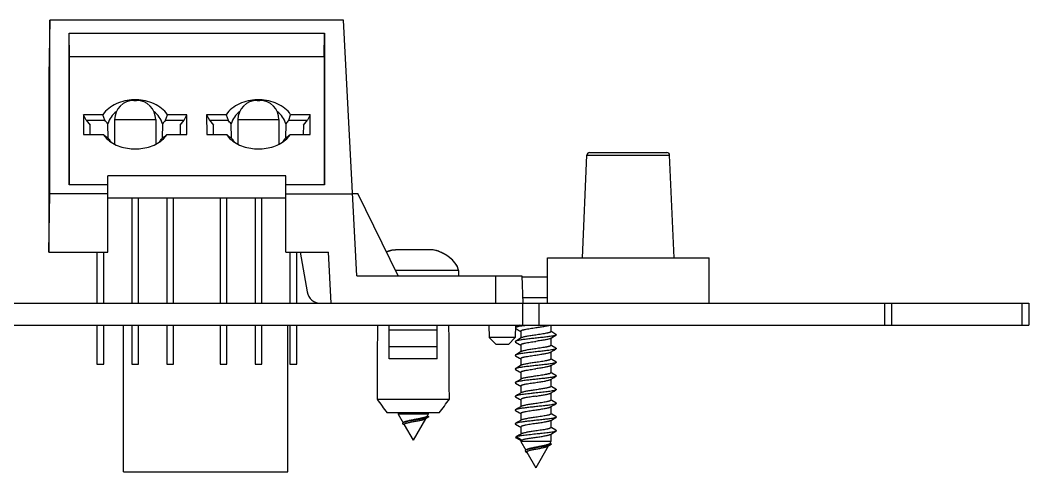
# Model space of a CAD drawing. Extents: x 0 to 420, y -115 to 297.
# Drawn here: x 104.6 to 178.2, y 156.2 to 189.2 of the extents above; entities that cross this region are included whole.
import ezdxf

# ---------------------------------------------------------------- set-up
doc = ezdxf.new("R2010")
doc.units = 0
doc.header["$LTSCALE"] = 23.1
doc.layers.get('0').update_dxf_attribs({"linetype": 'CONTINUOUS'})
doc.layers.add('02___PRT_ALL_AXES', color=7, linetype='CONTINUOUS')

msp = doc.modelspace()

# ---------------------------------------------------------------- linework, layer by layer
at = {"color": 7, "linetype": 'CONTINUOUS'}
for p, q in [((106.738, 189.194), (106.679, 185.143)), ((106.738, 176.522), (106.738, 189.194)), ((128.197, 189.194), (106.738, 189.194)), ((129.174, 170.543), (128.197, 189.194)), ((108.179, 186.537), (108.154, 188.256)), ((108.154, 177.187), (108.154, 188.256)), ((108.154, 188.256), (126.803, 188.256)), ((126.779, 186.537), (126.803, 188.256)), ((126.803, 188.256), (126.803, 177.187)), ((108.179, 186.537), (126.779, 186.537)), ((108.179, 177.187), (108.179, 186.537)), ((126.779, 186.537), (126.779, 177.187)), ((106.679, 185.143), (106.679, 172.267)), ((112.879, 183.343), (113.079, 183.343)), ((121.879, 183.343), (122.079, 183.343)), ((110.628, 182.293), (109.195, 182.293)), ((109.408, 181.888), (109.195, 182.293)), ((109.195, 182.293), (109.207, 180.854)), ((110.77, 181.888), (110.628, 182.293)), ((111.479, 181.943), (114.479, 181.943)), ((111.479, 181.943), (111.479, 180.148)), ((114.479, 181.943), (114.479, 180.148)), ((115.187, 181.888), (115.33, 182.293)), ((116.763, 182.293), (115.33, 182.293)), ((116.55, 181.888), (116.763, 182.293)), ((116.751, 180.854), (116.763, 182.293)), ((119.628, 182.293), (118.195, 182.293)), ((118.195, 182.293), (118.207, 180.854)), ((118.195, 182.293), (118.408, 181.888)), ((119.628, 182.293), (119.77, 181.888)), ((120.479, 181.943), (123.479, 181.943)), ((120.479, 181.943), (120.479, 180.148)), ((123.479, 181.943), (123.479, 180.148)), ((124.187, 181.888), (124.33, 182.293)), ((125.763, 182.293), (124.33, 182.293)), ((125.763, 182.293), (125.55, 181.888)), ((125.751, 180.854), (125.763, 182.293)), ((109.408, 181.888), (110.77, 181.888)), ((109.408, 181.888), (109.698, 181.536)), ((109.704, 180.854), (109.698, 181.536)), ((111.001, 180.591), (110.984, 181.631)), ((114.974, 181.631), (114.957, 180.591)), ((115.187, 181.888), (116.55, 181.888)), ((116.26, 181.536), (116.254, 180.854)), ((116.26, 181.536), (116.55, 181.888)), ((118.408, 181.888), (119.77, 181.888)), ((118.408, 181.888), (118.698, 181.536)), ((118.704, 180.854), (118.698, 181.536)), ((120.001, 180.591), (119.984, 181.631)), ((123.974, 181.631), (123.957, 180.591)), ((124.187, 181.888), (125.55, 181.888)), ((125.26, 181.536), (125.254, 180.854)), ((125.26, 181.536), (125.55, 181.888)), ((109.207, 180.854), (110.65, 180.854)), ((110.65, 180.854), (110.9, 180.549)), ((115.058, 180.549), (115.308, 180.854)), ((115.308, 180.854), (116.751, 180.854)), ((118.207, 180.854), (119.65, 180.854)), ((119.65, 180.854), (119.9, 180.549)), ((124.058, 180.549), (124.308, 180.854)), ((124.308, 180.854), (125.751, 180.854)), ((145.629, 171.843), (145.957, 179.352)), ((145.957, 179.352), (152.001, 179.352)), ((146.157, 179.543), (151.801, 179.543)), ((152.329, 171.843), (152.001, 179.352)), ((123.979, 177.847), (110.979, 177.847)), ((110.979, 172.267), (110.979, 177.847)), ((123.979, 172.267), (123.979, 177.847)), ((110.979, 177.187), (108.154, 177.187)), ((126.803, 177.187), (123.979, 177.187)), ((106.679, 172.267), (106.738, 176.522)), ((110.979, 176.522), (106.738, 176.522)), ((123.979, 176.209), (110.979, 176.209)), ((112.729, 176.209), (112.729, 168.543)), ((113.229, 168.543), (113.229, 176.209)), ((115.279, 176.209), (115.279, 168.543)), ((115.779, 168.543), (115.779, 176.209)), ((119.179, 176.209), (119.179, 168.543)), ((119.679, 168.543), (119.679, 176.209)), ((121.729, 176.209), (121.729, 168.543)), ((122.229, 168.543), (122.229, 176.209)), ((123.979, 176.522), (128.861, 176.522)), ((128.86, 176.543), (129.248, 176.543)), ((132.174, 170.543), (129.248, 176.543)), ((132.075, 172.443), (131.979, 172.443)), ((132.075, 172.442), (132.075, 172.443)), ((132.675, 172.443), (132.128, 172.443)), ((132.675, 172.442), (132.675, 172.443)), ((133.77, 172.443), (132.788, 172.443)), ((134.43, 172.443), (133.883, 172.443)), ((133.883, 172.443), (133.883, 172.442)), ((134.579, 172.443), (134.483, 172.443)), ((134.483, 172.443), (134.483, 172.442)), ((106.679, 172.267), (110.979, 172.267)), ((110.179, 172.267), (110.179, 168.543)), ((110.679, 168.543), (110.679, 172.267)), ((123.979, 172.267), (127.084, 172.267)), ((124.279, 172.267), (124.279, 168.543)), ((124.779, 168.543), (124.779, 172.267)), ((125.033, 172.267), (125.544, 169.369)), ((127.279, 168.543), (127.084, 172.267)), ((143.079, 171.843), (154.879, 171.843)), ((143.079, 168.543), (143.079, 171.843)), ((154.879, 168.543), (154.879, 171.843)), ((136.579, 170.943), (131.979, 170.943)), ((136.579, 170.943), (136.573, 171.018)), ((136.579, 170.943), (136.579, 170.543)), ((129.174, 170.543), (141.209, 170.543)), ((139.279, 170.543), (139.279, 168.543)), ((141.209, 170.543), (141.279, 168.543)), ((141.625, 170.443), (141.213, 170.443)), ((141.625, 170.442), (141.625, 170.443)), ((142.72, 170.443), (141.738, 170.443)), ((143.079, 170.443), (142.833, 170.443)), ((142.833, 170.443), (142.833, 170.442)), ((143.079, 168.943), (141.265, 168.943)), ((56.729, 168.543), (178.229, 168.543)), ((141.279, 166.943), (141.279, 168.543)), ((142.479, 166.943), (142.479, 168.543)), ((167.727, 166.943), (167.727, 168.543)), ((168.227, 166.943), (168.227, 168.543)), ((177.729, 168.543), (177.729, 166.943)), ((178.229, 168.543), (178.229, 166.943)), ((56.729, 166.943), (178.229, 166.943)), ((110.179, 166.943), (110.179, 164.093)), ((110.679, 164.093), (110.679, 166.943)), ((112.129, 156.243), (112.129, 166.943)), ((112.729, 166.943), (112.729, 164.093)), ((113.229, 164.093), (113.229, 166.943)), ((115.279, 166.943), (115.279, 164.093)), ((115.779, 164.093), (115.779, 166.943)), ((119.179, 166.943), (119.179, 164.093)), ((119.679, 164.093), (119.679, 166.943)), ((121.729, 166.943), (121.729, 164.093)), ((122.229, 164.093), (122.229, 166.943)), ((124.129, 156.243), (124.129, 166.943)), ((124.279, 166.943), (124.279, 164.093)), ((124.779, 164.093), (124.779, 166.943)), ((131.529, 164.492), (131.529, 166.943)), ((135.029, 166.569), (131.529, 166.569)), ((135.029, 164.492), (135.029, 166.943)), ((138.807, 166.944), (138.823, 166.043)), ((140.751, 166.944), (140.735, 166.043)), ((140.754, 166.772), (140.746, 166.767)), ((140.746, 166.719), (140.754, 166.714)), ((141.044, 166.943), (140.754, 166.772)), ((140.754, 166.714), (141.049, 166.54)), ((141.049, 166.54), (141.129, 166.492)), ((143.411, 166.445), (143.329, 166.493)), ((143.704, 166.272), (143.411, 166.445)), ((140.735, 166.043), (138.823, 166.043)), ((139.331, 165.543), (138.823, 166.043)), ((140.227, 165.543), (140.735, 166.043)), ((140.754, 165.714), (141.049, 165.54)), ((131.529, 165.392), (135.029, 165.392)), ((140.226, 165.543), (139.331, 165.543)), ((141.049, 165.54), (141.129, 165.492)), ((143.411, 165.445), (143.329, 165.493)), ((143.704, 165.272), (143.411, 165.445)), ((135.029, 164.492), (131.529, 164.492)), ((140.754, 164.714), (141.049, 164.54)), ((141.049, 164.54), (141.129, 164.492)), ((143.411, 164.445), (143.329, 164.493)), ((143.704, 164.272), (143.411, 164.445)), ((110.179, 164.093), (110.679, 164.093)), ((112.729, 164.093), (113.229, 164.093)), ((115.279, 164.093), (115.779, 164.093)), ((119.179, 164.093), (119.679, 164.093)), ((121.729, 164.093), (122.229, 164.093)), ((124.279, 164.093), (124.779, 164.093)), ((140.754, 163.714), (141.049, 163.54)), ((141.049, 163.54), (141.129, 163.492)), ((143.411, 163.445), (143.329, 163.493)), ((143.704, 163.272), (143.411, 163.445)), ((140.754, 162.714), (141.049, 162.54)), ((141.049, 162.54), (141.129, 162.492)), ((143.296, 161.973), (143.56, 162.129)), ((143.411, 162.445), (143.329, 162.493)), ((143.704, 162.272), (143.411, 162.445)), ((143.56, 162.129), (143.704, 162.214)), ((143.704, 162.214), (143.655, 162.193)), ((130.638, 161.543), (135.92, 161.543)), ((140.754, 161.714), (141.049, 161.54)), ((141.049, 161.54), (141.129, 161.492)), ((143.296, 161.973), (143.275, 161.962)), ((143.411, 161.445), (143.329, 161.493)), ((143.704, 161.272), (143.411, 161.445)), ((140.754, 160.714), (141.049, 160.54)), ((135.187, 160.543), (131.371, 160.543)), ((132.149, 160.543), (132.176, 160.527)), ((134.379, 160.448), (132.179, 160.448)), ((132.605, 159.853), (132.544, 159.813)), ((134.164, 160.102), (134.365, 160.219)), ((134.37, 160.294), (134.312, 160.33)), ((141.049, 160.54), (141.129, 160.492)), ((143.411, 160.445), (143.329, 160.493)), ((143.704, 160.272), (143.411, 160.445)), ((132.556, 159.708), (132.632, 159.663)), ((140.754, 159.714), (141.049, 159.54)), ((141.049, 159.54), (141.129, 159.492)), ((143.411, 159.445), (143.329, 159.493)), ((143.704, 159.272), (143.411, 159.445)), ((140.802, 158.793), (140.783, 158.783)), ((140.786, 158.725), (141.126, 158.527)), ((140.802, 158.793), (141.183, 159.024)), ((141.038, 158.936), (140.802, 158.794)), ((141.183, 158.562), (140.802, 158.793)), ((143.329, 158.448), (141.129, 158.448)), ((141.555, 157.853), (141.494, 157.813)), ((141.506, 157.708), (141.582, 157.663)), ((143.114, 158.102), (143.315, 158.219)), ((143.32, 158.294), (143.262, 158.33)), ((112.129, 156.243), (124.129, 156.243))]:
    msp.add_line(p, q, dxfattribs=at)
for points in [[(131.979, 172.443), (131.731, 172.416), (131.449, 172.338), (131.324, 172.285)], [(135.376, 172.225), (135.108, 172.338), (134.827, 172.416), (134.579, 172.443)], [(136.573, 171.018), (136.541, 171.136), (136.489, 171.254), (136.418, 171.371), (136.331, 171.489), (136.227, 171.608), (136.105, 171.729), (135.963, 171.852), (135.798, 171.977), (135.605, 172.101), (135.376, 172.225)], [(141.162, 166.013), (140.895, 165.855), (140.754, 165.772)], [(143.296, 165.973), (143.56, 166.129), (143.704, 166.214)], [(141.162, 165.013), (140.895, 164.855), (140.754, 164.772)], [(143.296, 164.973), (143.56, 165.129), (143.704, 165.214)], [(141.162, 164.013), (140.895, 163.855), (140.754, 163.772)], [(143.296, 163.973), (143.56, 164.129), (143.704, 164.214)], [(141.162, 163.013), (140.895, 162.855), (140.754, 162.772)], [(143.296, 162.973), (143.56, 163.129), (143.704, 163.214)], [(141.162, 162.013), (140.895, 161.855), (140.754, 161.772)], [(141.162, 161.013), (140.895, 160.855), (140.754, 160.772)], [(143.296, 160.973), (143.56, 161.129), (143.704, 161.214)], [(141.162, 160.013), (140.895, 159.855), (140.754, 159.772)], [(143.296, 159.973), (143.56, 160.129), (143.704, 160.214)], [(143.296, 158.973), (143.56, 159.129), (143.704, 159.214)]]:
    msp.add_lwpolyline(points, dxfattribs=at)
for centre, radius, start, end in [((112.979, 179.742), 3.639, 88.38731, 91.61299), ((121.979, 179.742), 3.639, 88.38731, 91.61299), ((112.879, 181.943), 1.4, 90.00016, 180), ((113.079, 181.943), 1.4, 0, 89.99984), ((121.879, 181.943), 1.4, 90.00016, 180), ((122.079, 181.943), 1.4, 0, 89.99984), ((97.581, 170.694), 17.299, 39.21405, 40.32172), ((128.374, 170.697), 17.296, 139.67906, 140.78693), ((106.581, 170.694), 17.299, 39.21405, 40.32172), ((137.374, 170.697), 17.296, 139.67906, 140.78693), ((117.08, 189.066), 10.431, 231.94036, 234.03274), ((116.734, 188.592), 9.844, 234.039, 234.81337), ((112.609, 181.236), 1.694, 203.97069, 213.47372), ((113.348, 181.236), 1.694, 326.52721, 336.0279), ((109.224, 188.592), 9.844, 305.18677, 305.96112), ((108.778, 189.199), 10.597, 305.98378, 308.04334), ((126.18, 189.199), 10.597, 231.95674, 234.01637), ((125.734, 188.592), 9.844, 234.039, 234.81337), ((121.609, 181.236), 1.694, 203.97069, 213.47372), ((122.348, 181.236), 1.694, 326.52721, 336.0279), ((118.224, 188.592), 9.844, 305.18677, 305.96112), ((117.778, 189.199), 10.597, 305.98378, 308.04334), ((146.157, 179.343), 0.2, 90, 177.5), ((151.801, 179.343), 0.2, 2.5, 90), ((132.128, 171.132), 1.31, 90.01825, 92.30795), ((132.785, 166.8), 5.643, 89.967, 91.11262), ((133.773, 166.8), 5.643, 88.88738, 90.033), ((134.43, 171.132), 1.31, 87.69205, 89.98175), ((141.735, 164.8), 5.643, 89.967, 91.11262), ((142.723, 164.8), 5.643, 88.88738, 90.033), ((126.529, 169.543), 1, 190, 270), ((202.97, 213.784), 89.225, 215.83823, 216.63437), ((63.587, 213.784), 89.225, 323.36563, 324.16177)]:
    msp.add_arc(centre, radius, start, end, dxfattribs=at)
for start_param, end_param in [(1.252078, 1.287966), (-1.287966, -1.252078)]:
    msp.add_ellipse((133.279, 117.575), major_axis=(0, 157.547), ratio=0.017455, start_param=start_param, end_param=end_param, dxfattribs=at)
for points, knots in [([(112.876, 183.38), (112.659, 183.374), (112.222, 183.322), (111.594, 183.123), (111.033, 182.792), (110.736, 182.472), (110.628, 182.293)], [0, 0, 0, 0, 0.252543, 0.50632, 0.757687, 1, 1, 1, 1]), ([(115.33, 182.293), (115.222, 182.472), (114.925, 182.792), (114.364, 183.123), (113.736, 183.322), (113.299, 183.374), (113.081, 183.38)], [0, 0, 0, 0, 0.242316, 0.49368, 0.747441, 1, 1, 1, 1]), ([(121.876, 183.38), (121.659, 183.374), (121.222, 183.322), (120.594, 183.123), (120.033, 182.792), (119.736, 182.472), (119.628, 182.293)], [0, 0, 0, 0, 0.252543, 0.50632, 0.757687, 1, 1, 1, 1]), ([(124.33, 182.293), (124.222, 182.472), (123.925, 182.792), (123.364, 183.123), (122.736, 183.322), (122.299, 183.374), (122.081, 183.38)], [0, 0, 0, 0, 0.242316, 0.49368, 0.747441, 1, 1, 1, 1]), ([(111.597, 182.518), (111.455, 182.407), (111.199, 182.141), (111.035, 181.807), (110.984, 181.631)], [0, 0, 0, 0, 0.495288, 1, 1, 1, 1]), ([(114.973, 181.631), (114.922, 181.807), (114.759, 182.141), (114.502, 182.407), (114.361, 182.518)], [0, 0, 0, 0, 0.504737, 1, 1, 1, 1]), ([(120.597, 182.518), (120.455, 182.407), (120.199, 182.141), (120.035, 181.807), (119.984, 181.631)], [0, 0, 0, 0, 0.495288, 1, 1, 1, 1]), ([(123.973, 181.631), (123.922, 181.807), (123.759, 182.141), (123.502, 182.407), (123.361, 182.518)], [0, 0, 0, 0, 0.504737, 1, 1, 1, 1]), ([(110.9, 180.549), (111.166, 180.288), (111.681, 180.006), (112.411, 179.83), (112.979, 179.786), (113.547, 179.83), (114.277, 180.006), (114.791, 180.288), (115.058, 180.549)], [0, 0, 0, 0, 0.248279, 0.374385, 0.500024, 0.625622, 0.751717, 1, 1, 1, 1]), ([(119.9, 180.549), (120.166, 180.288), (120.681, 180.006), (121.411, 179.83), (121.979, 179.786), (122.547, 179.83), (123.277, 180.006), (123.791, 180.288), (124.058, 180.549)], [0, 0, 0, 0, 0.248279, 0.374385, 0.500024, 0.625622, 0.751717, 1, 1, 1, 1]), ([(131.323, 172.289), (131.427, 172.332), (131.588, 172.388), (131.809, 172.433), (131.922, 172.443), (131.979, 172.443)], [0, 0, 0, 0, 0.499776, 0.749953, 1, 1, 1, 1]), ([(136.569, 171.036), (136.559, 171.088), (136.524, 171.19), (136.448, 171.331), (136.355, 171.463), (136.217, 171.626), (136.023, 171.81), (135.768, 172.004), (135.493, 172.171), (135.204, 172.309), (134.949, 172.393), (134.739, 172.434), (134.632, 172.443), (134.579, 172.443)], [0, 0, 0, 0, 0.062467, 0.124965, 0.187473, 0.249985, 0.374949, 0.499938, 0.624939, 0.749947, 0.874915, 0.937478, 1, 1, 1, 1]), ([(141.024, 166.844), (140.992, 166.839), (140.935, 166.828), (140.858, 166.81), (140.799, 166.793), (140.766, 166.779), (140.754, 166.772)], [0, 0, 0, 0, 0.340375, 0.621992, 0.842131, 1, 1, 1, 1]), ([(141.434, 166.904), (141.36, 166.895), (141.223, 166.877), (141.086, 166.855), (141.024, 166.844)], [0, 0, 0, 0, 0.542457, 1, 1, 1, 1]), ([(141.129, 166.512), (141.129, 166.524), (141.144, 166.539), (141.162, 166.551), (141.183, 166.563), (141.215, 166.576), (141.262, 166.591), (141.317, 166.607), (141.381, 166.622), (141.482, 166.644), (141.625, 166.67), (141.885, 166.712), (142.089, 166.742), (142.229, 166.762)], [0, 0, 0, 0, 0.033021, 0.045431, 0.059772, 0.094414, 0.137068, 0.187528, 0.24545, 0.310354, 0.458795, 0.627494, 1, 1, 1, 1]), ([(142.229, 166.762), (142.264, 166.767), (142.404, 166.787), (142.543, 166.808), (142.646, 166.824)], [0, 0, 0, 0, 0.255755, 1, 1, 1, 1]), ([(143.329, 166.474), (143.329, 166.461), (143.314, 166.446), (143.295, 166.434), (143.275, 166.423), (143.243, 166.41), (143.196, 166.394), (143.141, 166.379), (143.077, 166.364), (142.976, 166.342), (142.833, 166.316), (142.573, 166.273), (142.369, 166.244), (142.229, 166.224)], [0, 0, 0, 0, 0.033019, 0.045428, 0.059769, 0.09441, 0.137065, 0.187526, 0.245449, 0.310354, 0.458795, 0.627494, 1, 1, 1, 1]), ([(142.646, 166.824), (142.707, 166.833), (142.821, 166.852), (142.981, 166.881), (143.114, 166.91), (143.193, 166.931), (143.227, 166.943)], [0, 0, 0, 0, 0.310643, 0.586603, 0.818785, 1, 1, 1, 1]), ([(140.754, 165.772), (140.75, 165.77), (140.743, 165.765), (140.735, 165.758), (140.73, 165.751), (140.728, 165.743), (140.73, 165.735), (140.735, 165.728), (140.743, 165.72), (140.75, 165.716), (140.754, 165.714)], [0, 0, 0, 0, 0.164171, 0.297893, 0.406514, 0.499997, 0.593478, 0.702106, 0.835838, 1, 1, 1, 1]), ([(143.704, 166.214), (143.695, 166.208), (143.672, 166.198), (143.632, 166.185), (143.582, 166.171), (143.495, 166.152), (143.363, 166.128), (143.141, 166.096), (142.846, 166.06), (142.482, 166.02), (142.102, 165.979), (141.73, 165.939), (141.437, 165.905), (141.225, 165.877), (141.09, 165.856), (140.975, 165.836), (140.88, 165.816), (140.816, 165.798), (140.776, 165.783), (140.76, 165.776), (140.754, 165.772)], [0, 0, 0, 0, 0.010763, 0.024901, 0.042427, 0.063265, 0.114357, 0.176806, 0.287759, 0.412844, 0.543739, 0.671718, 0.788256, 0.839776, 0.885641, 0.92511, 0.957572, 0.982587, 0.992237, 1, 1, 1, 1]), ([(141.129, 165.512), (141.129, 165.525), (141.144, 165.539), (141.162, 165.551), (141.183, 165.563), (141.215, 165.576), (141.262, 165.591), (141.317, 165.607), (141.381, 165.622), (141.482, 165.644), (141.625, 165.67), (141.885, 165.712), (142.089, 165.742), (142.229, 165.762)], [0, 0, 0, 0, 0.033033, 0.045446, 0.059792, 0.094443, 0.137103, 0.187572, 0.245501, 0.310411, 0.458852, 0.627538, 1, 1, 1, 1]), ([(142.229, 166.224), (142.11, 166.207), (141.935, 166.181), (141.709, 166.146), (141.558, 166.12), (141.425, 166.094), (141.315, 166.069), (141.238, 166.046), (141.189, 166.027), (141.17, 166.018), (141.162, 166.013)], [0, 0, 0, 0, 0.331658, 0.486345, 0.628056, 0.753056, 0.858169, 0.940929, 0.973445, 1, 1, 1, 1]), ([(143.296, 165.973), (143.288, 165.968), (143.268, 165.958), (143.22, 165.94), (143.143, 165.917), (143.032, 165.892), (142.9, 165.866), (142.749, 165.84), (142.523, 165.804), (142.348, 165.779), (142.229, 165.762)], [0, 0, 0, 0, 0.026553, 0.059069, 0.141823, 0.246935, 0.371936, 0.513648, 0.668332, 1, 1, 1, 1]), ([(143.704, 166.272), (143.708, 166.27), (143.715, 166.265), (143.723, 166.258), (143.728, 166.251), (143.729, 166.243), (143.728, 166.235), (143.723, 166.228), (143.715, 166.22), (143.708, 166.216), (143.704, 166.214)], [0, 0, 0, 0, 0.164166, 0.297917, 0.406543, 0.500011, 0.593491, 0.702091, 0.835799, 1, 1, 1, 1]), ([(143.704, 165.214), (143.695, 165.208), (143.672, 165.198), (143.632, 165.185), (143.582, 165.171), (143.495, 165.152), (143.363, 165.128), (143.141, 165.096), (142.846, 165.06), (142.482, 165.02), (142.102, 164.979), (141.73, 164.939), (141.437, 164.905), (141.225, 164.877), (141.09, 164.856), (140.975, 164.836), (140.88, 164.816), (140.816, 164.798), (140.776, 164.783), (140.76, 164.776), (140.754, 164.772)], [0, 0, 0, 0, 0.010761, 0.024901, 0.042425, 0.063265, 0.114357, 0.176805, 0.287759, 0.412843, 0.543739, 0.671718, 0.788256, 0.839778, 0.885641, 0.92511, 0.957574, 0.982588, 0.992239, 1, 1, 1, 1]), ([(142.229, 165.224), (142.11, 165.207), (141.935, 165.181), (141.709, 165.146), (141.558, 165.12), (141.425, 165.094), (141.315, 165.069), (141.238, 165.046), (141.189, 165.027), (141.17, 165.018), (141.162, 165.013)], [0, 0, 0, 0, 0.331666, 0.486355, 0.628064, 0.753058, 0.85817, 0.940929, 0.973447, 1, 1, 1, 1]), ([(143.329, 165.474), (143.329, 165.461), (143.314, 165.446), (143.295, 165.434), (143.275, 165.423), (143.243, 165.41), (143.196, 165.394), (143.141, 165.379), (143.077, 165.364), (142.976, 165.342), (142.833, 165.316), (142.573, 165.273), (142.369, 165.244), (142.229, 165.224)], [0, 0, 0, 0, 0.033022, 0.045433, 0.059775, 0.09442, 0.137078, 0.187543, 0.245472, 0.310381, 0.458824, 0.627512, 1, 1, 1, 1]), ([(142.229, 164.762), (142.348, 164.779), (142.523, 164.804), (142.749, 164.84), (142.9, 164.866), (143.032, 164.892), (143.143, 164.917), (143.22, 164.94), (143.268, 164.958), (143.288, 164.968), (143.296, 164.973)], [0, 0, 0, 0, 0.33166, 0.486342, 0.628051, 0.75305, 0.858166, 0.940927, 0.973445, 1, 1, 1, 1]), ([(143.704, 165.272), (143.708, 165.27), (143.715, 165.265), (143.723, 165.258), (143.728, 165.251), (143.729, 165.243), (143.728, 165.235), (143.723, 165.228), (143.715, 165.22), (143.708, 165.216), (143.704, 165.214)], [0, 0, 0, 0, 0.164219, 0.297943, 0.406521, 0.49999, 0.593449, 0.702047, 0.83581, 1, 1, 1, 1]), ([(140.754, 164.772), (140.75, 164.77), (140.743, 164.765), (140.735, 164.758), (140.73, 164.751), (140.728, 164.743), (140.73, 164.735), (140.735, 164.728), (140.743, 164.72), (140.75, 164.716), (140.754, 164.714)], [0, 0, 0, 0, 0.164173, 0.297931, 0.406551, 0.500014, 0.59349, 0.702081, 0.835788, 1, 1, 1, 1]), ([(141.129, 164.512), (141.129, 164.524), (141.144, 164.539), (141.162, 164.551), (141.183, 164.563), (141.215, 164.576), (141.262, 164.591), (141.317, 164.607), (141.381, 164.622), (141.482, 164.644), (141.625, 164.67), (141.885, 164.712), (142.089, 164.742), (142.229, 164.762)], [0, 0, 0, 0, 0.033016, 0.045426, 0.059765, 0.094406, 0.137061, 0.187523, 0.245449, 0.310355, 0.458795, 0.627492, 1, 1, 1, 1]), ([(143.329, 164.474), (143.329, 164.461), (143.314, 164.446), (143.295, 164.434), (143.275, 164.423), (143.243, 164.41), (143.196, 164.394), (143.141, 164.379), (143.077, 164.364), (142.976, 164.342), (142.833, 164.316), (142.573, 164.273), (142.369, 164.244), (142.229, 164.224)], [0, 0, 0, 0, 0.033021, 0.045431, 0.059772, 0.094414, 0.137065, 0.187524, 0.245447, 0.310351, 0.458792, 0.627492, 1, 1, 1, 1]), ([(143.704, 164.272), (143.708, 164.27), (143.715, 164.265), (143.723, 164.258), (143.728, 164.251), (143.729, 164.243), (143.728, 164.235), (143.723, 164.228), (143.715, 164.22), (143.708, 164.216), (143.704, 164.214)], [0, 0, 0, 0, 0.164187, 0.297898, 0.406505, 0.499988, 0.593461, 0.702091, 0.835837, 1, 1, 1, 1]), ([(140.754, 163.772), (140.75, 163.77), (140.743, 163.765), (140.735, 163.758), (140.73, 163.751), (140.728, 163.743), (140.73, 163.735), (140.735, 163.728), (140.743, 163.72), (140.75, 163.716), (140.754, 163.714)], [0, 0, 0, 0, 0.164207, 0.297961, 0.40654, 0.500001, 0.593463, 0.70204, 0.835789, 1, 1, 1, 1]), ([(143.704, 164.214), (143.695, 164.208), (143.672, 164.198), (143.632, 164.185), (143.582, 164.171), (143.495, 164.152), (143.363, 164.128), (143.141, 164.096), (142.846, 164.06), (142.482, 164.02), (142.102, 163.979), (141.73, 163.939), (141.437, 163.905), (141.225, 163.877), (141.09, 163.856), (140.975, 163.836), (140.88, 163.816), (140.816, 163.798), (140.776, 163.783), (140.76, 163.776), (140.754, 163.772)], [0, 0, 0, 0, 0.010763, 0.024902, 0.042427, 0.063266, 0.114358, 0.176807, 0.287759, 0.412844, 0.54374, 0.671719, 0.788256, 0.839778, 0.885643, 0.92511, 0.957574, 0.982589, 0.992239, 1, 1, 1, 1]), ([(141.129, 163.512), (141.129, 163.524), (141.144, 163.539), (141.162, 163.551), (141.183, 163.563), (141.215, 163.576), (141.262, 163.591), (141.317, 163.607), (141.381, 163.622), (141.482, 163.644), (141.625, 163.67), (141.885, 163.712), (142.089, 163.742), (142.229, 163.762)], [0, 0, 0, 0, 0.033024, 0.045434, 0.059776, 0.094419, 0.137072, 0.187534, 0.245459, 0.310365, 0.458808, 0.627506, 1, 1, 1, 1]), ([(142.229, 164.224), (142.11, 164.207), (141.935, 164.181), (141.709, 164.146), (141.558, 164.12), (141.425, 164.094), (141.315, 164.069), (141.238, 164.046), (141.189, 164.027), (141.17, 164.018), (141.162, 164.013)], [0, 0, 0, 0, 0.331667, 0.48636, 0.628075, 0.753072, 0.858181, 0.940933, 0.973447, 1, 1, 1, 1]), ([(143.296, 163.973), (143.288, 163.968), (143.268, 163.958), (143.22, 163.94), (143.143, 163.917), (143.032, 163.892), (142.9, 163.866), (142.749, 163.84), (142.523, 163.804), (142.348, 163.779), (142.229, 163.762)], [0, 0, 0, 0, 0.026553, 0.059069, 0.141823, 0.246935, 0.371936, 0.513648, 0.668332, 1, 1, 1, 1]), ([(140.754, 162.772), (140.75, 162.77), (140.743, 162.765), (140.735, 162.758), (140.73, 162.751), (140.728, 162.743), (140.73, 162.735), (140.735, 162.728), (140.743, 162.72), (140.75, 162.716), (140.754, 162.714)], [0, 0, 0, 0, 0.164215, 0.297925, 0.406511, 0.499986, 0.593447, 0.702063, 0.835823, 1, 1, 1, 1]), ([(143.704, 163.214), (143.695, 163.208), (143.672, 163.198), (143.632, 163.185), (143.582, 163.171), (143.495, 163.152), (143.363, 163.128), (143.141, 163.096), (142.846, 163.06), (142.482, 163.02), (142.102, 162.979), (141.73, 162.939), (141.437, 162.905), (141.225, 162.877), (141.09, 162.856), (140.975, 162.836), (140.88, 162.816), (140.816, 162.798), (140.776, 162.783), (140.76, 162.776), (140.754, 162.772)], [0, 0, 0, 0, 0.010764, 0.024901, 0.042428, 0.063266, 0.114357, 0.176807, 0.287759, 0.412844, 0.54374, 0.671718, 0.788256, 0.839777, 0.885643, 0.92511, 0.957572, 0.982589, 0.992238, 1, 1, 1, 1]), ([(141.129, 162.512), (141.129, 162.524), (141.144, 162.539), (141.162, 162.551), (141.183, 162.563), (141.215, 162.576), (141.262, 162.591), (141.317, 162.607), (141.381, 162.622), (141.482, 162.644), (141.625, 162.67), (141.885, 162.712), (142.089, 162.742), (142.229, 162.762)], [0, 0, 0, 0, 0.033019, 0.04543, 0.059771, 0.094414, 0.137071, 0.187536, 0.245465, 0.310373, 0.458813, 0.627502, 1, 1, 1, 1]), ([(142.229, 163.224), (142.11, 163.207), (141.935, 163.181), (141.709, 163.146), (141.558, 163.12), (141.425, 163.094), (141.315, 163.069), (141.238, 163.046), (141.189, 163.027), (141.17, 163.018), (141.162, 163.013)], [0, 0, 0, 0, 0.331664, 0.486347, 0.628054, 0.75305, 0.858166, 0.940927, 0.973445, 1, 1, 1, 1]), ([(143.329, 163.474), (143.329, 163.461), (143.314, 163.446), (143.295, 163.434), (143.275, 163.423), (143.243, 163.41), (143.196, 163.394), (143.141, 163.379), (143.077, 163.364), (142.976, 163.342), (142.833, 163.316), (142.573, 163.273), (142.369, 163.244), (142.229, 163.224)], [0, 0, 0, 0, 0.033018, 0.045428, 0.059769, 0.094412, 0.137068, 0.187532, 0.245461, 0.310368, 0.458808, 0.627499, 1, 1, 1, 1]), ([(142.229, 162.762), (142.348, 162.779), (142.523, 162.804), (142.749, 162.84), (142.9, 162.866), (143.032, 162.892), (143.143, 162.917), (143.22, 162.94), (143.268, 162.958), (143.288, 162.968), (143.296, 162.973)], [0, 0, 0, 0, 0.331665, 0.486349, 0.628055, 0.753051, 0.858166, 0.940927, 0.973446, 1, 1, 1, 1]), ([(143.704, 163.272), (143.708, 163.27), (143.715, 163.265), (143.723, 163.258), (143.728, 163.251), (143.729, 163.243), (143.728, 163.235), (143.723, 163.228), (143.715, 163.22), (143.708, 163.216), (143.704, 163.214)], [0, 0, 0, 0, 0.164162, 0.297903, 0.406534, 0.500009, 0.593493, 0.702105, 0.835819, 1, 1, 1, 1]), ([(143.655, 162.193), (143.641, 162.188), (143.61, 162.179), (143.534, 162.16), (143.417, 162.138), (143.254, 162.112), (143.062, 162.086), (142.848, 162.06), (142.535, 162.025), (142.212, 161.991), (141.888, 161.956), (141.654, 161.931), (141.436, 161.905), (141.24, 161.879), (141.071, 161.853), (140.949, 161.831), (140.868, 161.812), (140.821, 161.799), (140.784, 161.787), (140.762, 161.777), (140.754, 161.772)], [0, 0, 0, 0, 0.015354, 0.033821, 0.079672, 0.136481, 0.202792, 0.276849, 0.356674, 0.524935, 0.608835, 0.689556, 0.764927, 0.832928, 0.891757, 0.939888, 0.959564, 0.976169, 0.989641, 1, 1, 1, 1]), ([(142.229, 162.224), (142.11, 162.207), (141.935, 162.181), (141.709, 162.146), (141.558, 162.12), (141.425, 162.094), (141.315, 162.069), (141.238, 162.046), (141.189, 162.027), (141.17, 162.018), (141.162, 162.013)], [0, 0, 0, 0, 0.331674, 0.486366, 0.628081, 0.753075, 0.85818, 0.940931, 0.973447, 1, 1, 1, 1]), ([(143.275, 162.424), (143.254, 162.414), (143.202, 162.395), (143.112, 162.371), (143.001, 162.347), (142.87, 162.322), (142.724, 162.298), (142.509, 162.264), (142.342, 162.24), (142.229, 162.224)], [0, 0, 0, 0, 0.066192, 0.153913, 0.261556, 0.386783, 0.526702, 0.677986, 1, 1, 1, 1]), ([(143.329, 162.474), (143.329, 162.469), (143.326, 162.46), (143.315, 162.447), (143.297, 162.435), (143.283, 162.428), (143.275, 162.424)], [0, 0, 0, 0, 0.169076, 0.37943, 0.653487, 1, 1, 1, 1]), ([(143.704, 162.272), (143.708, 162.27), (143.715, 162.265), (143.723, 162.258), (143.728, 162.251), (143.729, 162.243), (143.728, 162.235), (143.723, 162.228), (143.715, 162.22), (143.708, 162.216), (143.704, 162.214)], [0, 0, 0, 0, 0.164153, 0.297897, 0.406491, 0.49993, 0.593367, 0.701931, 0.83569, 1, 1, 1, 1]), ([(140.754, 161.772), (140.75, 161.77), (140.743, 161.765), (140.735, 161.758), (140.73, 161.751), (140.728, 161.743), (140.73, 161.735), (140.735, 161.728), (140.743, 161.72), (140.75, 161.716), (140.754, 161.714)], [0, 0, 0, 0, 0.16417, 0.297891, 0.406511, 0.499995, 0.593475, 0.702104, 0.835837, 1, 1, 1, 1]), ([(142.229, 161.762), (142.089, 161.742), (141.885, 161.712), (141.625, 161.67), (141.482, 161.644), (141.381, 161.622), (141.317, 161.607), (141.262, 161.591), (141.215, 161.576), (141.183, 161.563), (141.162, 161.551), (141.144, 161.539), (141.129, 161.524), (141.129, 161.512)], [0, 0, 0, 0, 0.372497, 0.541189, 0.689634, 0.754542, 0.812469, 0.862931, 0.905584, 0.940227, 0.954568, 0.966978, 1, 1, 1, 1]), ([(142.229, 161.762), (142.342, 161.778), (142.509, 161.802), (142.724, 161.836), (142.87, 161.861), (143.001, 161.885), (143.112, 161.909), (143.202, 161.934), (143.254, 161.952), (143.275, 161.962)], [0, 0, 0, 0, 0.322014, 0.473298, 0.613217, 0.738444, 0.846087, 0.933808, 1, 1, 1, 1]), ([(143.329, 161.474), (143.329, 161.461), (143.314, 161.446), (143.295, 161.434), (143.275, 161.423), (143.243, 161.41), (143.196, 161.394), (143.141, 161.379), (143.077, 161.364), (142.976, 161.342), (142.833, 161.316), (142.573, 161.273), (142.369, 161.244), (142.229, 161.224)], [0, 0, 0, 0, 0.033017, 0.045426, 0.059766, 0.094407, 0.137061, 0.187523, 0.245447, 0.310352, 0.458793, 0.627492, 1, 1, 1, 1]), ([(140.754, 160.772), (140.75, 160.77), (140.743, 160.765), (140.735, 160.758), (140.73, 160.751), (140.728, 160.743), (140.73, 160.735), (140.735, 160.728), (140.743, 160.72), (140.75, 160.716), (140.754, 160.714)], [0, 0, 0, 0, 0.164167, 0.297919, 0.406546, 0.500013, 0.593493, 0.702093, 0.8358, 1, 1, 1, 1]), ([(143.704, 161.214), (143.695, 161.208), (143.672, 161.198), (143.632, 161.185), (143.582, 161.171), (143.495, 161.152), (143.363, 161.128), (143.141, 161.096), (142.846, 161.06), (142.482, 161.02), (142.102, 160.979), (141.73, 160.939), (141.437, 160.905), (141.225, 160.877), (141.09, 160.856), (140.975, 160.836), (140.88, 160.816), (140.816, 160.798), (140.776, 160.783), (140.76, 160.776), (140.754, 160.772)], [0, 0, 0, 0, 0.010761, 0.024901, 0.042425, 0.063265, 0.114357, 0.176805, 0.287759, 0.412843, 0.543739, 0.671718, 0.788256, 0.839777, 0.885641, 0.92511, 0.957573, 0.982588, 0.992239, 1, 1, 1, 1]), ([(141.129, 160.512), (141.129, 160.524), (141.144, 160.539), (141.162, 160.551), (141.183, 160.563), (141.215, 160.576), (141.262, 160.591), (141.317, 160.607), (141.381, 160.622), (141.482, 160.644), (141.625, 160.67), (141.885, 160.712), (142.089, 160.742), (142.229, 160.762)], [0, 0, 0, 0, 0.033023, 0.045434, 0.059777, 0.094422, 0.13708, 0.187545, 0.245474, 0.310382, 0.458826, 0.627517, 1, 1, 1, 1]), ([(142.229, 161.224), (142.11, 161.207), (141.935, 161.181), (141.709, 161.146), (141.558, 161.12), (141.425, 161.094), (141.315, 161.069), (141.238, 161.046), (141.189, 161.027), (141.17, 161.018), (141.162, 161.013)], [0, 0, 0, 0, 0.331659, 0.486343, 0.628054, 0.753054, 0.858169, 0.940929, 0.973446, 1, 1, 1, 1]), ([(142.229, 160.762), (142.348, 160.779), (142.523, 160.804), (142.749, 160.84), (142.9, 160.866), (143.032, 160.892), (143.143, 160.917), (143.22, 160.94), (143.268, 160.958), (143.288, 160.968), (143.296, 160.973)], [0, 0, 0, 0, 0.331667, 0.486357, 0.628069, 0.753063, 0.858173, 0.940929, 0.973447, 1, 1, 1, 1]), ([(143.704, 161.272), (143.708, 161.27), (143.715, 161.265), (143.723, 161.258), (143.728, 161.251), (143.729, 161.243), (143.728, 161.235), (143.723, 161.228), (143.715, 161.22), (143.708, 161.216), (143.704, 161.214)], [0, 0, 0, 0, 0.164217, 0.297953, 0.406529, 0.499994, 0.593453, 0.702041, 0.835801, 1, 1, 1, 1]), ([(132.179, 160.532), (132.179, 160.533), (132.18, 160.537), (132.183, 160.541), (132.186, 160.543)], [0, 0, 0, 0, 0.207113, 1, 1, 1, 1]), ([(132.544, 159.813), (132.542, 159.813), (132.537, 159.809), (132.533, 159.806), (132.529, 159.803)], [0, 0, 0, 0, 0.264219, 1, 1, 1, 1]), ([(134.365, 160.219), (134.35, 160.21), (134.311, 160.194), (134.242, 160.172), (134.155, 160.149), (134.05, 160.126), (133.93, 160.103), (133.747, 160.07), (133.503, 160.03), (133.254, 159.989), (133.058, 159.954), (132.922, 159.928), (132.799, 159.901), (132.694, 159.874), (132.619, 159.85), (132.572, 159.829), (132.552, 159.819), (132.544, 159.813)], [0, 0, 0, 0, 0.028485, 0.067123, 0.11561, 0.173234, 0.23897, 0.311524, 0.470703, 0.636052, 0.71578, 0.790593, 0.858306, 0.916866, 0.964495, 0.983803, 1, 1, 1, 1]), ([(134.294, 160.301), (134.291, 160.296), (134.283, 160.287), (134.268, 160.275), (134.247, 160.262), (134.209, 160.244), (134.149, 160.223), (134.062, 160.198), (133.958, 160.172), (133.791, 160.135), (133.561, 160.091), (133.322, 160.046), (133.13, 160.008), (132.994, 159.979), (132.87, 159.95), (132.762, 159.92), (132.685, 159.893), (132.635, 159.871), (132.614, 159.859), (132.605, 159.853)], [0, 0, 0, 0, 0.008959, 0.020154, 0.033908, 0.050355, 0.091437, 0.143136, 0.204618, 0.274654, 0.433838, 0.604958, 0.689171, 0.769152, 0.842406, 0.90657, 0.959577, 0.981413, 1, 1, 1, 1]), ([(132.622, 159.681), (132.619, 159.685), (132.616, 159.695), (132.619, 159.712), (132.63, 159.727), (132.649, 159.742), (132.673, 159.756), (132.719, 159.776), (132.791, 159.8), (132.892, 159.827), (133.01, 159.853), (133.141, 159.879), (133.232, 159.895), (133.279, 159.904)], [0, 0, 0, 0, 0.021954, 0.042882, 0.06759, 0.098961, 0.13815, 0.185443, 0.303461, 0.449576, 0.61849, 0.804162, 1, 1, 1, 1]), ([(133.279, 159.904), (133.376, 159.921), (133.519, 159.946), (133.704, 159.98), (133.83, 160.005), (133.941, 160.029), (134.034, 160.052), (134.107, 160.075), (134.148, 160.092), (134.164, 160.102)], [0, 0, 0, 0, 0.325464, 0.479477, 0.621368, 0.74713, 0.853547, 0.938244, 1, 1, 1, 1]), ([(134.37, 160.294), (134.374, 160.292), (134.383, 160.286), (134.392, 160.277), (134.398, 160.267), (134.401, 160.253), (134.392, 160.239), (134.379, 160.228), (134.37, 160.222), (134.365, 160.219)], [0, 0, 0, 0, 0.157682, 0.286509, 0.392112, 0.485073, 0.690526, 0.829646, 1, 1, 1, 1]), ([(143.704, 160.214), (143.695, 160.208), (143.672, 160.198), (143.632, 160.185), (143.582, 160.171), (143.495, 160.152), (143.363, 160.128), (143.141, 160.096), (142.846, 160.06), (142.482, 160.02), (142.102, 159.979), (141.73, 159.939), (141.437, 159.905), (141.225, 159.877), (141.09, 159.856), (140.975, 159.836), (140.88, 159.816), (140.816, 159.798), (140.776, 159.783), (140.76, 159.776), (140.754, 159.772)], [0, 0, 0, 0, 0.010762, 0.024902, 0.042426, 0.063266, 0.114358, 0.176806, 0.287759, 0.412844, 0.54374, 0.671719, 0.788256, 0.839778, 0.885642, 0.92511, 0.957574, 0.982589, 0.99224, 1, 1, 1, 1]), ([(142.229, 160.224), (142.11, 160.207), (141.935, 160.181), (141.709, 160.146), (141.558, 160.12), (141.425, 160.094), (141.315, 160.069), (141.238, 160.046), (141.189, 160.027), (141.17, 160.018), (141.162, 160.013)], [0, 0, 0, 0, 0.331668, 0.486358, 0.62807, 0.753064, 0.858173, 0.940929, 0.973447, 1, 1, 1, 1]), ([(143.329, 160.474), (143.329, 160.461), (143.314, 160.446), (143.295, 160.434), (143.275, 160.423), (143.243, 160.41), (143.196, 160.394), (143.141, 160.379), (143.077, 160.364), (142.976, 160.342), (142.833, 160.316), (142.573, 160.273), (142.369, 160.244), (142.229, 160.224)], [0, 0, 0, 0, 0.033024, 0.045435, 0.059777, 0.094422, 0.13708, 0.187545, 0.245474, 0.310383, 0.458826, 0.627518, 1, 1, 1, 1]), ([(143.296, 159.973), (143.288, 159.968), (143.268, 159.958), (143.22, 159.94), (143.143, 159.917), (143.032, 159.892), (142.9, 159.866), (142.749, 159.84), (142.523, 159.804), (142.348, 159.779), (142.229, 159.762)], [0, 0, 0, 0, 0.026553, 0.059069, 0.141823, 0.246935, 0.371936, 0.513648, 0.668332, 1, 1, 1, 1]), ([(143.704, 160.272), (143.708, 160.27), (143.715, 160.265), (143.723, 160.258), (143.728, 160.251), (143.729, 160.243), (143.728, 160.235), (143.723, 160.228), (143.715, 160.22), (143.708, 160.216), (143.704, 160.214)], [0, 0, 0, 0, 0.1642, 0.297907, 0.406506, 0.499986, 0.593453, 0.70208, 0.835833, 1, 1, 1, 1]), ([(132.529, 159.803), (132.525, 159.8), (132.518, 159.793), (132.509, 159.781), (132.506, 159.769), (132.507, 159.756), (132.513, 159.744), (132.528, 159.726), (132.544, 159.715), (132.556, 159.708)], [0, 0, 0, 0, 0.133003, 0.244672, 0.342418, 0.437735, 0.543306, 0.668896, 1, 1, 1, 1]), ([(140.754, 159.772), (140.75, 159.77), (140.743, 159.765), (140.735, 159.758), (140.73, 159.751), (140.728, 159.743), (140.73, 159.735), (140.735, 159.728), (140.743, 159.72), (140.75, 159.716), (140.754, 159.714)], [0, 0, 0, 0, 0.164199, 0.297959, 0.406546, 0.500005, 0.59347, 0.702046, 0.835783, 1, 1, 1, 1]), ([(143.704, 159.214), (143.695, 159.209), (143.674, 159.199), (143.637, 159.186), (143.59, 159.173), (143.509, 159.155), (143.387, 159.132), (143.218, 159.107), (143.021, 159.081), (142.804, 159.055), (142.57, 159.029), (142.246, 158.995), (141.923, 158.961), (141.609, 158.925), (141.395, 158.9), (141.204, 158.874), (141.041, 158.848), (140.924, 158.826), (140.848, 158.807), (140.817, 158.798), (140.802, 158.793)], [0, 0, 0, 0, 0.010359, 0.023832, 0.040436, 0.060112, 0.108243, 0.167072, 0.235074, 0.310444, 0.391165, 0.475065, 0.643326, 0.723151, 0.797208, 0.863519, 0.920328, 0.966179, 0.984646, 1, 1, 1, 1]), ([(142.229, 159.762), (142.089, 159.742), (141.885, 159.712), (141.625, 159.67), (141.482, 159.644), (141.381, 159.622), (141.317, 159.607), (141.262, 159.591), (141.215, 159.576), (141.183, 159.563), (141.162, 159.551), (141.144, 159.539), (141.129, 159.524), (141.129, 159.512)], [0, 0, 0, 0, 0.372497, 0.541189, 0.689634, 0.754542, 0.812469, 0.862931, 0.905584, 0.940227, 0.954568, 0.966978, 1, 1, 1, 1]), ([(142.229, 159.224), (142.116, 159.207), (141.949, 159.183), (141.733, 159.15), (141.587, 159.125), (141.457, 159.101), (141.346, 159.076), (141.256, 159.052), (141.204, 159.034), (141.183, 159.024)], [0, 0, 0, 0, 0.322014, 0.473297, 0.613216, 0.738443, 0.846086, 0.933808, 1, 1, 1, 1]), ([(143.329, 159.474), (143.329, 159.461), (143.314, 159.446), (143.295, 159.434), (143.275, 159.423), (143.243, 159.41), (143.196, 159.394), (143.141, 159.379), (143.077, 159.364), (142.976, 159.342), (142.833, 159.316), (142.573, 159.273), (142.369, 159.244), (142.229, 159.224)], [0, 0, 0, 0, 0.033021, 0.045431, 0.059772, 0.094414, 0.137067, 0.187527, 0.245449, 0.310353, 0.458794, 0.627493, 1, 1, 1, 1]), ([(143.704, 159.272), (143.708, 159.27), (143.715, 159.265), (143.723, 159.258), (143.728, 159.251), (143.729, 159.243), (143.728, 159.235), (143.723, 159.228), (143.715, 159.22), (143.708, 159.216), (143.704, 159.214)], [0, 0, 0, 0, 0.164162, 0.297896, 0.406524, 0.500004, 0.593488, 0.702109, 0.835829, 1, 1, 1, 1]), ([(140.783, 158.783), (140.78, 158.781), (140.773, 158.777), (140.766, 158.77), (140.761, 158.762), (140.759, 158.751), (140.765, 158.74), (140.775, 158.732), (140.782, 158.727), (140.786, 158.725)], [0, 0, 0, 0, 0.160661, 0.29171, 0.398566, 0.491612, 0.694324, 0.831537, 1, 1, 1, 1]), ([(141.129, 158.532), (141.129, 158.535), (141.132, 158.539), (141.137, 158.544), (141.146, 158.549), (141.161, 158.555), (141.175, 158.56), (141.183, 158.562)], [0, 0, 0, 0, 0.128188, 0.216524, 0.326121, 0.614905, 1, 1, 1, 1]), ([(141.183, 158.562), (141.205, 158.572), (141.258, 158.591), (141.352, 158.616), (141.467, 158.641), (141.603, 158.666), (141.755, 158.691), (141.978, 158.726), (142.265, 158.767), (142.552, 158.809), (142.769, 158.843), (142.915, 158.869), (143.042, 158.894), (143.149, 158.919), (143.223, 158.94), (143.269, 158.959), (143.288, 158.968), (143.296, 158.973)], [0, 0, 0, 0, 0.033778, 0.078779, 0.134113, 0.198511, 0.270393, 0.347962, 0.512211, 0.674674, 0.750057, 0.818965, 0.879687, 0.930764, 0.971067, 0.986962, 1, 1, 1, 1]), ([(141.479, 157.803), (141.475, 157.8), (141.468, 157.793), (141.459, 157.781), (141.456, 157.769), (141.457, 157.756), (141.463, 157.744), (141.478, 157.726), (141.494, 157.715), (141.506, 157.708)], [0, 0, 0, 0, 0.133003, 0.244672, 0.342418, 0.437735, 0.543306, 0.668896, 1, 1, 1, 1]), ([(141.494, 157.813), (141.492, 157.813), (141.487, 157.809), (141.483, 157.806), (141.479, 157.803)], [0, 0, 0, 0, 0.264219, 1, 1, 1, 1]), ([(143.315, 158.219), (143.3, 158.21), (143.261, 158.194), (143.192, 158.172), (143.105, 158.149), (143, 158.126), (142.88, 158.103), (142.697, 158.07), (142.453, 158.03), (142.204, 157.989), (142.008, 157.954), (141.872, 157.928), (141.749, 157.901), (141.644, 157.874), (141.569, 157.85), (141.522, 157.829), (141.502, 157.819), (141.494, 157.813)], [0, 0, 0, 0, 0.028485, 0.067123, 0.11561, 0.173234, 0.23897, 0.311524, 0.470703, 0.636052, 0.71578, 0.790593, 0.858306, 0.916866, 0.964495, 0.983803, 1, 1, 1, 1]), ([(143.244, 158.301), (143.241, 158.296), (143.233, 158.287), (143.218, 158.275), (143.197, 158.262), (143.159, 158.244), (143.099, 158.223), (143.012, 158.198), (142.908, 158.172), (142.741, 158.135), (142.511, 158.091), (142.272, 158.046), (142.08, 158.008), (141.944, 157.979), (141.82, 157.95), (141.712, 157.92), (141.635, 157.893), (141.585, 157.871), (141.564, 157.859), (141.555, 157.853)], [0, 0, 0, 0, 0.008959, 0.020154, 0.033908, 0.050355, 0.091437, 0.143136, 0.204618, 0.274654, 0.433838, 0.604958, 0.689171, 0.769152, 0.842406, 0.90657, 0.959577, 0.981413, 1, 1, 1, 1]), ([(141.572, 157.681), (141.569, 157.685), (141.566, 157.695), (141.569, 157.712), (141.58, 157.727), (141.599, 157.742), (141.623, 157.756), (141.669, 157.776), (141.741, 157.8), (141.842, 157.827), (141.96, 157.853), (142.091, 157.879), (142.182, 157.895), (142.229, 157.904)], [0, 0, 0, 0, 0.021954, 0.042882, 0.06759, 0.098961, 0.13815, 0.185443, 0.303461, 0.449576, 0.61849, 0.804162, 1, 1, 1, 1]), ([(142.229, 157.904), (142.326, 157.921), (142.469, 157.946), (142.654, 157.98), (142.78, 158.005), (142.891, 158.029), (142.984, 158.052), (143.057, 158.075), (143.098, 158.092), (143.114, 158.102)], [0, 0, 0, 0, 0.325464, 0.479477, 0.621368, 0.74713, 0.853547, 0.938244, 1, 1, 1, 1]), ([(143.32, 158.294), (143.324, 158.292), (143.333, 158.286), (143.342, 158.277), (143.348, 158.267), (143.351, 158.253), (143.342, 158.239), (143.329, 158.228), (143.32, 158.222), (143.315, 158.219)], [0, 0, 0, 0, 0.157682, 0.286509, 0.392112, 0.485073, 0.690526, 0.829646, 1, 1, 1, 1])]:
    msp.add_open_spline(points, degree=3, knots=knots, dxfattribs=at)
msp.add_open_spline([(136.579, 170.943), (136.579, 170.974), (136.575, 171.005), (136.569, 171.036)], degree=3, dxfattribs=at)
at = {"layer": '02___PRT_ALL_AXES', "color": 7, "linetype": 'CONTINUOUS'}
for p, q in [((141.129, 166.512), (141.129, 165.993)), ((143.329, 166.943), (143.329, 166.474)), ((143.329, 165.992), (143.329, 165.474)), ((141.129, 165.512), (141.129, 164.993)), ((143.329, 164.992), (143.329, 164.474)), ((141.129, 164.512), (141.129, 163.993)), ((141.129, 163.512), (141.129, 162.993)), ((143.329, 163.992), (143.329, 163.474)), ((143.329, 162.992), (143.329, 162.474)), ((141.129, 162.512), (141.129, 161.993)), ((141.129, 161.512), (141.129, 160.993)), ((143.329, 161.992), (143.329, 161.474)), ((143.329, 160.992), (143.329, 160.474)), ((132.179, 160.532), (132.179, 160.448)), ((132.179, 160.448), (132.545, 159.814)), ((134.186, 160.115), (133.279, 158.543)), ((134.379, 160.448), (134.294, 160.301)), ((134.379, 160.543), (134.379, 160.448)), ((141.129, 160.512), (141.129, 159.993)), ((143.329, 159.992), (143.329, 159.474)), ((132.622, 159.681), (133.279, 158.543)), ((141.129, 159.512), (141.129, 158.991)), ((141.129, 158.532), (141.129, 158.448)), ((141.129, 158.448), (141.495, 157.814)), ((143.329, 158.448), (143.244, 158.301)), ((143.329, 158.992), (143.329, 158.448)), ((141.572, 157.681), (142.229, 156.543)), ((143.136, 158.115), (142.229, 156.543))]:
    msp.add_line(p, q, dxfattribs=at)

doc.saveas('drawing.dxf')
